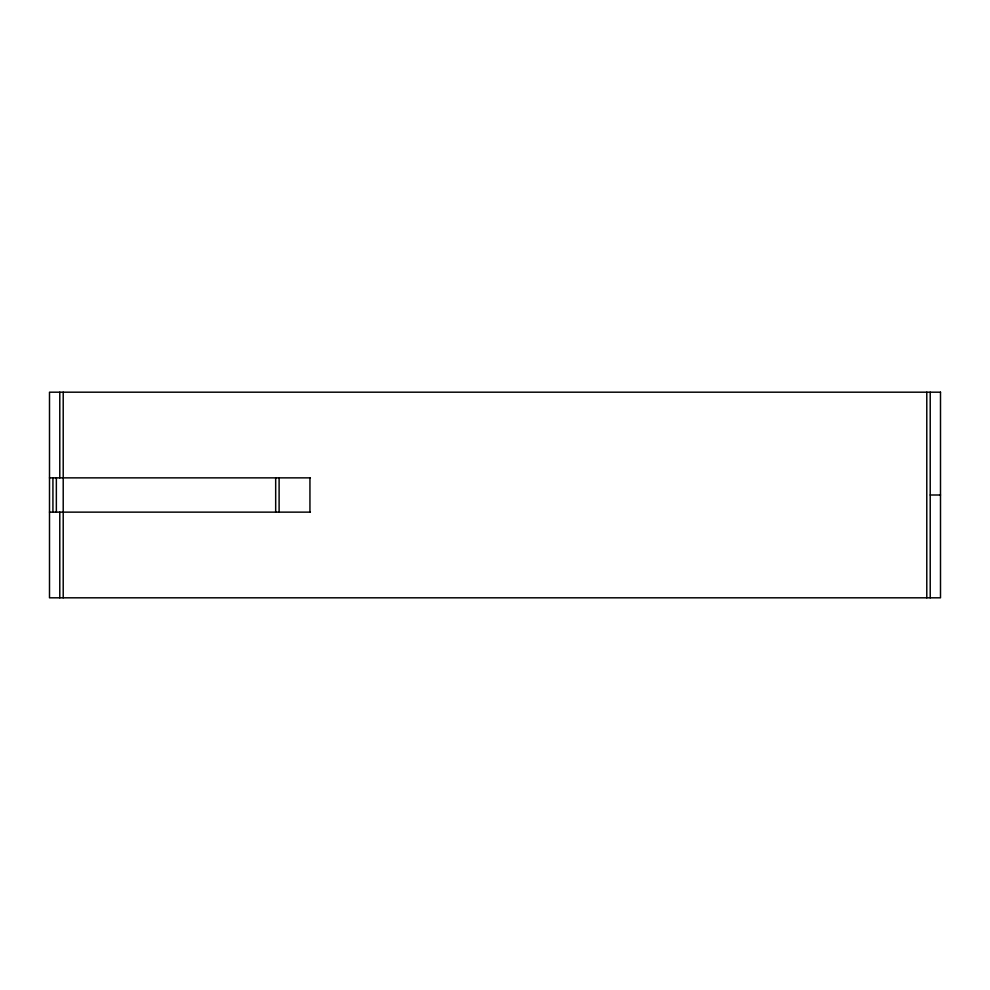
<?xml version="1.0" encoding="UTF-8"?>
<svg xmlns="http://www.w3.org/2000/svg" width="990" height="990" viewBox="0 0 990 990"><rect width="100%" height="100%" fill="white"/><g stroke="black" fill="none" stroke-linecap="round" stroke-linejoin="round"><path stroke-width="1.49" d="M49.5 477.861L310.39 477.861M930.216 495L940.5 495M49.5 512.139L310.39 512.139M930.216 392.189L930.216 597.812M926.788 392.189L926.788 597.812M309.944 477.861L309.944 512.139M279.106 477.861L279.106 512.139M275.678 477.861L275.678 512.139M63.212 392.189L63.212 597.812M59.784 392.189L59.784 477.861M59.784 512.139L59.784 597.812M56.356 477.861L56.356 512.139M52.928 477.861L52.928 512.139M940.5 392.189L49.5 392.189L49.5 597.812L940.5 597.812L940.5 392.189"/></g></svg>
